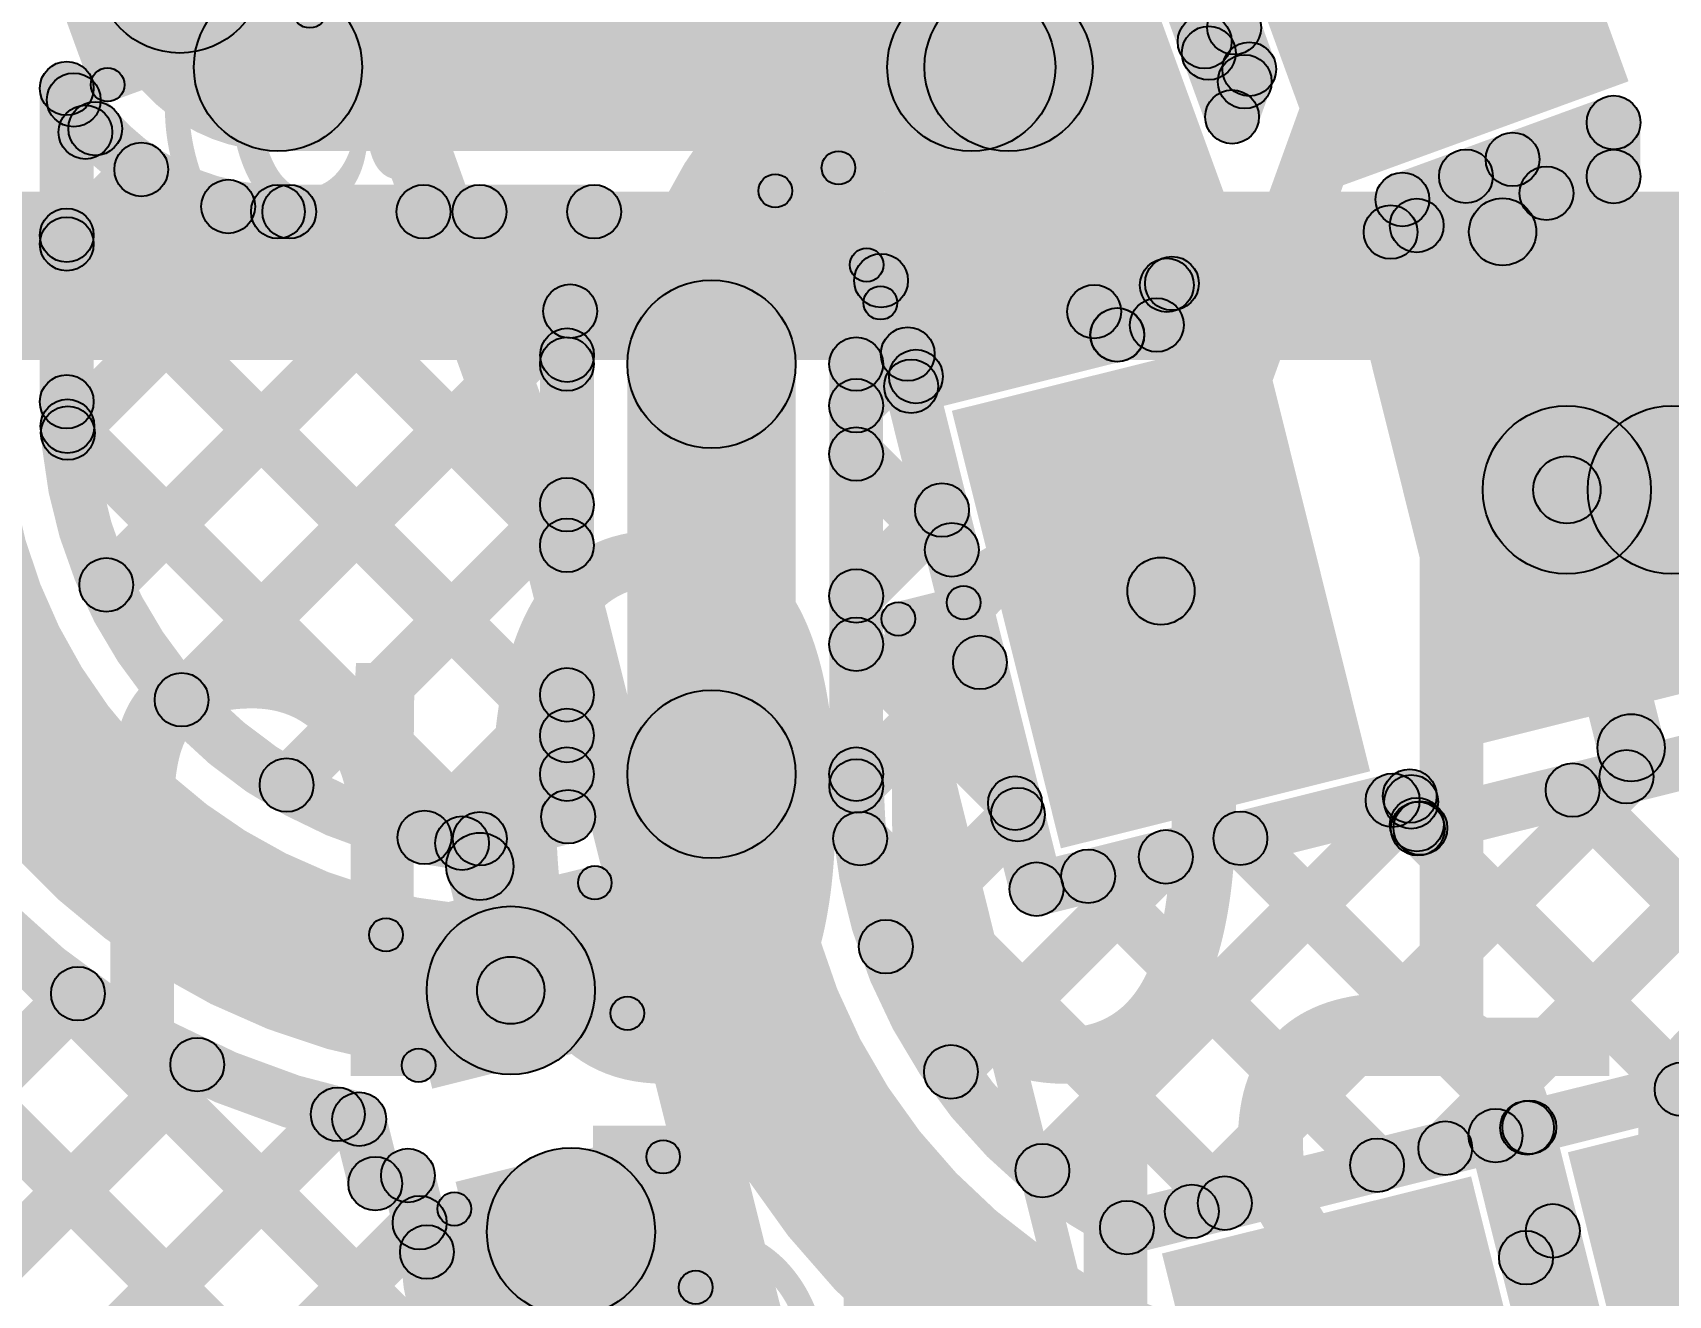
# Model space of a CAD drawing. Header units: millimetres. Extents: x -2.17 to 2.17, y -2.17 to 2.17.
# Drawn here: x 1.4964 to 1.7396, y 0.3618 to 0.5495 of the extents above; entities that cross this region are included whole.
import ezdxf

# ---------------------------------------------------------------- set-up
doc = ezdxf.new("R2010")
doc.units = ezdxf.units.MM
doc.header["$MEASUREMENT"] = 0
for name, color, linetype in [('BottomLayer', 5, 'Continuous'), ('BottomOverlay', 54, 'Continuous'), ('Mechanical2', 216, 'Continuous'), ('TopLayer', 1, 'Continuous'), ('TopOverlay', 2, 'Continuous'), ('TopPaste', 8, 'Continuous'), ('TopSolder', 216, 'Continuous')]:
    doc.layers.add(name, color=color, linetype=linetype)

# ---------------------------------------------------------------- blocks, each defined once
blk = doc.blocks.new('WS2812B_M____153')
at = {"layer": 'TopLayer'}
for points in [[(-0.09409, 0.05079), (-0.03504, 0.05079), (-0.03504, 0.01142), (-0.09409, 0.01142)], [(0.03504, 0.05079), (0.09409, 0.05079), (0.09409, 0.01142), (0.03504, 0.01142)], [(-0.09409, -0.01142), (-0.03504, -0.01142), (-0.03504, -0.05079), (-0.09409, -0.05079)], [(0.03504, -0.01142), (0.09409, -0.01142), (0.09409, -0.05079), (0.03504, -0.05079)]]:
    blk.add_hatch(color=1, dxfattribs=at).paths.add_polyline_path(points)
at = {"layer": 'TopOverlay'}
for points in [[(0.07, 0.0725), (0.07, 0.0675), (-0.07, 0.0675), (-0.07, 0.0725)], [(0.0675, 0.07), (0.0725, 0.07), (0.0725, 0.06), (0.0675, 0.06)]]:
    blk.add_hatch(color=2, dxfattribs=at).paths.add_polyline_path(points)
h = blk.add_hatch(color=2, dxfattribs=at)
edge = h.paths.add_edge_path()
edge.add_arc((0.07, 0.07), 0.0025, 0, 360)
h = blk.add_hatch(color=2, dxfattribs=at)
edge = h.paths.add_edge_path()
edge.add_arc((0.07, 0.07), 0.0025, 0, 360)
h = blk.add_hatch(color=2, dxfattribs=at)
edge = h.paths.add_edge_path()
edge.add_arc((0.07, 0.06), 0.0025, 0, 360)
at = {"layer": 'TopPaste'}
for points in [[(-0.09409, 0.05079), (-0.03504, 0.05079), (-0.03504, 0.01142), (-0.09409, 0.01142)], [(0.03504, 0.05079), (0.09409, 0.05079), (0.09409, 0.01142), (0.03504, 0.01142)], [(-0.09409, -0.01142), (-0.03504, -0.01142), (-0.03504, -0.05079), (-0.09409, -0.05079)], [(0.03504, -0.01142), (0.09409, -0.01142), (0.09409, -0.05079), (0.03504, -0.05079)]]:
    blk.add_hatch(color=8, dxfattribs=at).paths.add_polyline_path(points)
at = {"layer": 'TopSolder'}
for points in [[(-0.09809, 0.05479), (-0.03104, 0.05479), (-0.03104, 0.00742), (-0.09809, 0.00742)], [(0.03104, 0.05479), (0.09809, 0.05479), (0.09809, 0.00742), (0.03104, 0.00742)], [(-0.09809, -0.00742), (-0.03104, -0.00742), (-0.03104, -0.05479), (-0.09809, -0.05479)], [(0.03104, -0.00742), (0.09809, -0.00742), (0.09809, -0.05479), (0.03104, -0.05479)]]:
    blk.add_hatch(color=216, dxfattribs=at).paths.add_polyline_path(points)
at = {"layer": 'TopOverlay'}
for centre in [(0.07, 0.07), (0.07, 0.07), (0.07, 0.06)]:
    blk.add_circle(centre, 0.0025, dxfattribs=at)
blk = doc.blocks.new('WS2812B_M____154')
at = {"layer": 'TopLayer'}
for points in [[(-0.09409, 0.05079), (-0.03504, 0.05079), (-0.03504, 0.01142), (-0.09409, 0.01142)], [(-0.09409, -0.01142), (-0.03504, -0.01142), (-0.03504, -0.05079), (-0.09409, -0.05079)]]:
    blk.add_hatch(color=1, dxfattribs=at).paths.add_polyline_path(points)
at = {"layer": 'TopOverlay'}
h = blk.add_hatch(color=2, dxfattribs=at)
edge = h.paths.add_edge_path()
edge.add_arc((-0.07, 0.07), 0.0025, 0, 360)
h = blk.add_hatch(color=2, dxfattribs=at)
edge = h.paths.add_edge_path()
edge.add_arc((-0.07, 0.07), 0.0025, 0, 360)
for points in [[(0.07, 0.0725), (0.07, 0.0675), (-0.07, 0.0675), (-0.07, 0.0725)], [(-0.0725, 0.07), (-0.0675, 0.07), (-0.0675, 0.06), (-0.0725, 0.06)]]:
    blk.add_hatch(color=2, dxfattribs=at).paths.add_polyline_path(points)
h = blk.add_hatch(color=2, dxfattribs=at)
edge = h.paths.add_edge_path()
edge.add_arc((-0.091, 0.061), 0.0025, 0, 360)
h = blk.add_hatch(color=2, dxfattribs=at)
edge = h.paths.add_edge_path()
edge.add_arc((-0.085, 0.061), 0.0025, 0, 360)
h = blk.add_hatch(color=2, dxfattribs=at)
edge = h.paths.add_edge_path()
edge.add_arc((-0.07, 0.06), 0.0025, 0, 360)
at = {"layer": 'TopPaste'}
for points in [[(-0.09409, 0.05079), (-0.03504, 0.05079), (-0.03504, 0.01142), (-0.09409, 0.01142)], [(-0.09409, -0.01142), (-0.03504, -0.01142), (-0.03504, -0.05079), (-0.09409, -0.05079)]]:
    blk.add_hatch(color=8, dxfattribs=at).paths.add_polyline_path(points)
at = {"layer": 'TopSolder'}
for points in [[(-0.09809, 0.05479), (-0.03104, 0.05479), (-0.03104, 0.00742), (-0.09809, 0.00742)], [(-0.09809, -0.00742), (-0.03104, -0.00742), (-0.03104, -0.05479), (-0.09809, -0.05479)]]:
    blk.add_hatch(color=216, dxfattribs=at).paths.add_polyline_path(points)
at = {"layer": 'TopOverlay', "const_width": 0.005}
blk.add_lwpolyline([(-0.085, 0.061, 1), (-0.091, 0.061, 1)], format="xyb", close=True, dxfattribs=at)
at = {"layer": 'TopOverlay'}
for centre in [(-0.07, 0.07), (-0.07, 0.07), (-0.091, 0.061), (-0.085, 0.061), (-0.07, 0.06)]:
    blk.add_circle(centre, 0.0025, dxfattribs=at)
blk = doc.blocks.new('C__0402_329')
at = {"layer": 'TopLayer'}
for points in [[(-0.0275, -0.0125), (-0.0275, 0.0125), (-0.0095, 0.0125), (-0.0095, -0.0125)], [(0.0095, -0.0125), (0.0095, 0.0125), (0.0275, 0.0125), (0.0275, -0.0125)]]:
    blk.add_hatch(color=1, dxfattribs=at).paths.add_polyline_path(points)
at = {"layer": 'TopOverlay'}
h = blk.add_hatch(color=2, dxfattribs=at)
edge = h.paths.add_edge_path()
edge.add_arc((-0.031, 0.016), 0.0025, 0, 360)
h = blk.add_hatch(color=2, dxfattribs=at)
edge = h.paths.add_edge_path()
edge.add_arc((-0.031, 0.016), 0.0025, 0, 360)
for points in [[(-0.031, 0.0135), (-0.031, 0.0185), (-0.011, 0.0185), (-0.011, 0.0135)], [(0.011, 0.0135), (0.011, 0.0185), (0.031, 0.0185), (0.031, 0.0135)], [(-0.0285, -0.016), (-0.0335, -0.016), (-0.0335, 0.016), (-0.0285, 0.016)], [(0.0335, -0.016), (0.0285, -0.016), (0.0285, 0.016), (0.0335, 0.016)], [(-0.031, -0.0185), (-0.031, -0.0135), (-0.011, -0.0135), (-0.011, -0.0185)], [(0.011, -0.0185), (0.011, -0.0135), (0.031, -0.0135), (0.031, -0.0185)]]:
    blk.add_hatch(color=2, dxfattribs=at).paths.add_polyline_path(points)
h = blk.add_hatch(color=2, dxfattribs=at)
edge = h.paths.add_edge_path()
edge.add_arc((-0.011, 0.016), 0.0025, 0, 360)
h = blk.add_hatch(color=2, dxfattribs=at)
edge = h.paths.add_edge_path()
edge.add_arc((0.011, 0.016), 0.0025, 0, 360)
h = blk.add_hatch(color=2, dxfattribs=at)
edge = h.paths.add_edge_path()
edge.add_arc((0.031, 0.016), 0.0025, 0, 360)
h = blk.add_hatch(color=2, dxfattribs=at)
edge = h.paths.add_edge_path()
edge.add_arc((0.031, 0.016), 0.0025, 0, 360)
h = blk.add_hatch(color=2, dxfattribs=at)
edge = h.paths.add_edge_path()
edge.add_arc((-0.031, -0.016), 0.0025, 0, 360)
h = blk.add_hatch(color=2, dxfattribs=at)
edge = h.paths.add_edge_path()
edge.add_arc((-0.031, -0.016), 0.0025, 0, 360)
h = blk.add_hatch(color=2, dxfattribs=at)
edge = h.paths.add_edge_path()
edge.add_arc((-0.011, -0.016), 0.0025, 0, 360)
h = blk.add_hatch(color=2, dxfattribs=at)
edge = h.paths.add_edge_path()
edge.add_arc((0.011, -0.016), 0.0025, 0, 360)
h = blk.add_hatch(color=2, dxfattribs=at)
edge = h.paths.add_edge_path()
edge.add_arc((0.031, -0.016), 0.0025, 0, 360)
h = blk.add_hatch(color=2, dxfattribs=at)
edge = h.paths.add_edge_path()
edge.add_arc((0.031, -0.016), 0.0025, 0, 360)
at = {"layer": 'TopPaste'}
for points in [[(-0.0275, -0.0125), (-0.0275, 0.0125), (-0.0095, 0.0125), (-0.0095, -0.0125)], [(0.0095, -0.0125), (0.0095, 0.0125), (0.0275, 0.0125), (0.0275, -0.0125)]]:
    blk.add_hatch(color=8, dxfattribs=at).paths.add_polyline_path(points)
at = {"layer": 'TopSolder'}
for points in [[(-0.02986, -0.01486), (-0.02986, 0.01486), (-0.00714, 0.01486), (-0.00714, -0.01486)], [(0.00714, -0.01486), (0.00714, 0.01486), (0.02986, 0.01486), (0.02986, -0.01486)]]:
    blk.add_hatch(color=216, dxfattribs=at).paths.add_polyline_path(points)
at = {"layer": 'TopOverlay'}
for centre in [(-0.031, 0.016), (-0.031, 0.016), (-0.011, 0.016), (0.011, 0.016), (0.031, 0.016), (0.031, 0.016), (-0.031, -0.016), (-0.031, -0.016), (-0.011, -0.016), (0.011, -0.016), (0.031, -0.016), (0.031, -0.016)]:
    blk.add_circle(centre, 0.0025, dxfattribs=at)
blk = doc.blocks.new('C__0402_330')
at = {"layer": 'TopLayer'}
for points in [[(-0.0275, -0.0125), (-0.0275, 0.0125), (-0.0095, 0.0125), (-0.0095, -0.0125)], [(0.0095, -0.0125), (0.0095, 0.0125), (0.0275, 0.0125), (0.0275, -0.0125)]]:
    blk.add_hatch(color=1, dxfattribs=at).paths.add_polyline_path(points)
at = {"layer": 'TopOverlay'}
h = blk.add_hatch(color=2, dxfattribs=at)
edge = h.paths.add_edge_path()
edge.add_arc((-0.031, 0.016), 0.0025, 0, 360)
h = blk.add_hatch(color=2, dxfattribs=at)
edge = h.paths.add_edge_path()
edge.add_arc((-0.031, 0.016), 0.0025, 0, 360)
for points in [[(-0.031, 0.0135), (-0.031, 0.0185), (-0.011, 0.0185), (-0.011, 0.0135)], [(0.011, 0.0135), (0.011, 0.0185), (0.031, 0.0185), (0.031, 0.0135)], [(-0.0285, -0.016), (-0.0335, -0.016), (-0.0335, 0.016), (-0.0285, 0.016)], [(0.0335, -0.016), (0.0285, -0.016), (0.0285, 0.016), (0.0335, 0.016)], [(-0.031, -0.0185), (-0.031, -0.0135), (-0.011, -0.0135), (-0.011, -0.0185)], [(0.011, -0.0185), (0.011, -0.0135), (0.031, -0.0135), (0.031, -0.0185)]]:
    blk.add_hatch(color=2, dxfattribs=at).paths.add_polyline_path(points)
h = blk.add_hatch(color=2, dxfattribs=at)
edge = h.paths.add_edge_path()
edge.add_arc((-0.011, 0.016), 0.0025, 0, 360)
h = blk.add_hatch(color=2, dxfattribs=at)
edge = h.paths.add_edge_path()
edge.add_arc((0.011, 0.016), 0.0025, 0, 360)
h = blk.add_hatch(color=2, dxfattribs=at)
edge = h.paths.add_edge_path()
edge.add_arc((0.031, 0.016), 0.0025, 0, 360)
h = blk.add_hatch(color=2, dxfattribs=at)
edge = h.paths.add_edge_path()
edge.add_arc((0.031, 0.016), 0.0025, 0, 360)
h = blk.add_hatch(color=2, dxfattribs=at)
edge = h.paths.add_edge_path()
edge.add_arc((-0.031, -0.016), 0.0025, 0, 360)
h = blk.add_hatch(color=2, dxfattribs=at)
edge = h.paths.add_edge_path()
edge.add_arc((-0.031, -0.016), 0.0025, 0, 360)
h = blk.add_hatch(color=2, dxfattribs=at)
edge = h.paths.add_edge_path()
edge.add_arc((-0.011, -0.016), 0.0025, 0, 360)
h = blk.add_hatch(color=2, dxfattribs=at)
edge = h.paths.add_edge_path()
edge.add_arc((0.011, -0.016), 0.0025, 0, 360)
h = blk.add_hatch(color=2, dxfattribs=at)
edge = h.paths.add_edge_path()
edge.add_arc((0.031, -0.016), 0.0025, 0, 360)
h = blk.add_hatch(color=2, dxfattribs=at)
edge = h.paths.add_edge_path()
edge.add_arc((0.031, -0.016), 0.0025, 0, 360)
at = {"layer": 'TopPaste'}
for points in [[(-0.0275, -0.0125), (-0.0275, 0.0125), (-0.0095, 0.0125), (-0.0095, -0.0125)], [(0.0095, -0.0125), (0.0095, 0.0125), (0.0275, 0.0125), (0.0275, -0.0125)]]:
    blk.add_hatch(color=8, dxfattribs=at).paths.add_polyline_path(points)
at = {"layer": 'TopSolder'}
for points in [[(-0.02986, -0.01486), (-0.02986, 0.01486), (-0.00714, 0.01486), (-0.00714, -0.01486)], [(0.00714, -0.01486), (0.00714, 0.01486), (0.02986, 0.01486), (0.02986, -0.01486)]]:
    blk.add_hatch(color=216, dxfattribs=at).paths.add_polyline_path(points)
at = {"layer": 'TopOverlay'}
for centre in [(-0.031, 0.016), (-0.031, 0.016), (-0.011, 0.016), (0.011, 0.016), (0.031, 0.016), (0.031, 0.016), (-0.031, -0.016), (-0.031, -0.016), (-0.011, -0.016), (0.011, -0.016), (0.031, -0.016), (0.031, -0.016)]:
    blk.add_circle(centre, 0.0025, dxfattribs=at)

msp = doc.modelspace()

# ---------------------------------------------------------------- hatches: boundary and pattern name
at = {"layer": 'BottomLayer'}
msp.add_hatch(color=5, dxfattribs=at).paths.add_polyline_path([(0.788, 0.50089), (0.788, 0.52589), (1.848, 0.52589), (1.848, 0.50089)])
at = {"layer": 'TopLayer'}
for points in [[(1.65611, 0.59073), (1.66363, 0.59346), (1.68109, 0.54549), (1.67357, 0.54275)], [(1.65157, 0.58907), (1.65908, 0.59181), (1.67852, 0.53839), (1.67101, 0.53566)], [(1.6689, 0.46482), (1.6595, 0.46821), (1.6953, 0.5674), (1.7047, 0.564)], [(1.53291, 0.53192), (1.53291, 0.55692), (1.636, 0.55692), (1.636, 0.53192)], [(1.636, 0.53192), (1.636, 0.55692), (1.64155, 0.55692), (1.64155, 0.53192)], [(1.67414, 0.54368), (1.66849, 0.54934), (1.67226, 0.55311), (1.67791, 0.54745)], [(1.66787, 0.54537), (1.67353, 0.55103), (1.67948, 0.54507), (1.67382, 0.53942)], [(1.67853, 0.53567), (1.671, 0.53838), (1.67357, 0.54548), (1.68109, 0.54276)], [(1.5055, 0.49466), (1.4975, 0.49466), (1.4975, 0.54125), (1.5055, 0.54125)], [(1.49878, 0.53816), (1.5063, 0.54089), (1.50804, 0.53611), (1.50052, 0.53337)], [(1.70147, 0.52098), (1.69873, 0.52849), (1.73013, 0.53992), (1.73287, 0.53241)], [(1.7355, 0.52815), (1.7275, 0.52815), (1.7275, 0.53617), (1.7355, 0.53617)], [(1.71365, 0.52787), (1.71931, 0.53353), (1.72435, 0.52849), (1.71869, 0.52284)], [(1.50433, 0.51529), (1.49867, 0.52094), (1.50975, 0.53202), (1.51541, 0.52637)], [(1.69932, 0.51601), (1.69738, 0.52377), (1.73053, 0.53203), (1.73247, 0.52427)], [(1.70506, 0.51803), (1.6994, 0.52368), (1.70672, 0.531), (1.71238, 0.52535)], [(1.50449, 0.48717), (1.49884, 0.49283), (1.53176, 0.52575), (1.53742, 0.5201)], [(1.51021, 0.4646), (1.50455, 0.47025), (1.56005, 0.52575), (1.56571, 0.5201)], [(1.52267, 0.52087), (1.52833, 0.52652), (1.57871, 0.47614), (1.57305, 0.47048)], [(1.53291, 0.51892), (1.53291, 0.52692), (1.57992, 0.52692), (1.57992, 0.51892)], [(1.55172, 0.5201), (1.55738, 0.52575), (1.57872, 0.50441), (1.57306, 0.49875)], [(1.70211, 0.51853), (1.69459, 0.52125), (1.69634, 0.52609), (1.70386, 0.52338)], [(1.49867, 0.51658), (1.50433, 0.52224), (1.57871, 0.44786), (1.57305, 0.4422)], [(1.71014, 0.51871), (1.71985, 0.52113), (1.72941, 0.48277), (1.71971, 0.48035)], [(1.62914, 0.49465), (1.6264, 0.50217), (1.66446, 0.51602), (1.6672, 0.5085)], [(1.61882, 0.5113), (1.62634, 0.51404), (1.63153, 0.49978), (1.62401, 0.49704)], [(1.66051, 0.50177), (1.65486, 0.50743), (1.66225, 0.51482), (1.66791, 0.50916)], [(1.66736, 0.50471), (1.65983, 0.50743), (1.66207, 0.51362), (1.66959, 0.5109)], [(1.52141, 0.44752), (1.51575, 0.45317), (1.57352, 0.51094), (1.57918, 0.50529)], [(1.65144, 0.50523), (1.6571, 0.51088), (1.66055, 0.50743), (1.65489, 0.50178)], [(1.62802, 0.49308), (1.62608, 0.50084), (1.66263, 0.50995), (1.66456, 0.50219)], [(1.62171, 0.49125), (1.61605, 0.4969), (1.62373, 0.50458), (1.62938, 0.49892)], [(1.57988, 0.43928), (1.57188, 0.43928), (1.57188, 0.50026), (1.57988, 0.50026)], [(1.60988, 0.43928), (1.58488, 0.43928), (1.58488, 0.50026), (1.60988, 0.50026)], [(1.62288, 0.43928), (1.61488, 0.43928), (1.61488, 0.50026), (1.62288, 0.50026)], [(1.62317, 0.49599), (1.63093, 0.49793), (1.64957, 0.42316), (1.64181, 0.42122)], [(1.49877, 0.48819), (1.50443, 0.49385), (1.56576, 0.43252), (1.5601, 0.42687)], [(1.72456, 0.46906), (1.72456, 0.49406), (1.74017, 0.49406), (1.74017, 0.46906)], [(1.61605, 0.48405), (1.62171, 0.48971), (1.63594, 0.47548), (1.63028, 0.46982)], [(1.53702, 0.43484), (1.53136, 0.4405), (1.57305, 0.48219), (1.57871, 0.47653)], [(1.71971, 0.48035), (1.72941, 0.48277), (1.73897, 0.44442), (1.72927, 0.442)], [(1.62171, 0.46296), (1.61605, 0.46862), (1.62881, 0.48138), (1.63447, 0.47572)], [(1.61605, 0.45577), (1.62171, 0.46142), (1.64533, 0.4378), (1.63967, 0.43214)], [(1.62173, 0.4347), (1.61607, 0.44035), (1.63445, 0.45874), (1.64011, 0.45308)], [(1.55753, 0.42707), (1.55187, 0.43272), (1.57305, 0.4539), (1.57871, 0.44825)], [(1.70337, 0.4273), (1.70144, 0.43506), (1.76346, 0.45052), (1.7654, 0.44276)], [(1.7093, 0.38084), (1.70364, 0.3865), (1.76438, 0.44724), (1.77004, 0.44158)], [(1.67162, 0.37145), (1.66596, 0.37711), (1.7306, 0.44174), (1.73625, 0.43608)], [(1.6494, 0.37752), (1.64374, 0.38317), (1.69858, 0.43801), (1.70424, 0.43235)], [(1.64666, 0.41831), (1.64472, 0.42607), (1.70023, 0.43991), (1.70216, 0.43215)], [(1.69582, 0.43257), (1.70148, 0.43822), (1.70508, 0.43462), (1.69942, 0.42896)], [(1.72258, 0.43409), (1.72824, 0.43974), (1.76708, 0.40091), (1.76142, 0.39525)], [(1.56125, 0.42515), (1.55931, 0.43292), (1.57508, 0.43685), (1.57701, 0.42908)], [(1.62613, 0.41081), (1.62047, 0.41647), (1.6401, 0.4361), (1.64576, 0.43044)], [(1.69731, 0.43506), (1.70508, 0.437), (1.70629, 0.43215), (1.69852, 0.43021)], [(1.47467, 0.42744), (1.48033, 0.4331), (1.56447, 0.34896), (1.55881, 0.3433)], [(1.69994, 0.42844), (1.7056, 0.4341), (1.74444, 0.39526), (1.73878, 0.38961)], [(1.61665, 0.42688), (1.62231, 0.43254), (1.67652, 0.37833), (1.67086, 0.37267)], [(1.67318, 0.42692), (1.67884, 0.43258), (1.7218, 0.38962), (1.71614, 0.38396)], [(1.63579, 0.3922), (1.63014, 0.39785), (1.6621, 0.42982), (1.66776, 0.42416)], [(1.55808, 0.42436), (1.56778, 0.42678), (1.57238, 0.40835), (1.56267, 0.40593)], [(1.65054, 0.42128), (1.6562, 0.42693), (1.69916, 0.38397), (1.6935, 0.37832)], [(1.4723, 0.37012), (1.46664, 0.37578), (1.50035, 0.40948), (1.506, 0.40382)], [(1.47462, 0.39921), (1.48027, 0.40487), (1.66003, 0.22512), (1.65437, 0.21946)], [(1.71961, 0.38283), (1.71768, 0.39059), (1.77334, 0.40447), (1.77528, 0.39671)], [(1.4818, 0.35134), (1.47615, 0.357), (1.51808, 0.39893), (1.52374, 0.39328)], [(1.49525, 0.3365), (1.48959, 0.34216), (1.53897, 0.39154), (1.54463, 0.38588)], [(1.6601, 0.36799), (1.65817, 0.37575), (1.71299, 0.38942), (1.71492, 0.38166)], [(1.54111, 0.38702), (1.54887, 0.38896), (1.55126, 0.37938), (1.54349, 0.37744)], [(1.71476, 0.38574), (1.72253, 0.38768), (1.73514, 0.3371), (1.72737, 0.33517)], [(1.71007, 0.38457), (1.71784, 0.38651), (1.73192, 0.33003), (1.72415, 0.3281)], [(1.54834, 0.37453), (1.54641, 0.38229), (1.55126, 0.3835), (1.55319, 0.37574)], [(1.54835, 0.37865), (1.55611, 0.38059), (1.55895, 0.36921), (1.55118, 0.36727)], [(1.5058, 0.31877), (1.50014, 0.32442), (1.55115, 0.37543), (1.5568, 0.36977)], [(1.72131, 0.36457), (1.71565, 0.37023), (1.71964, 0.37421), (1.72529, 0.36856)]]:
    msp.add_hatch(color=1, dxfattribs=at).paths.add_polyline_path(points)
h = msp.add_hatch(color=1, dxfattribs=at)
edge = h.paths.add_edge_path()
edge.add_arc((1.51833, 0.55901), 0.0125, 0, 360)
h = msp.add_hatch(color=1, dxfattribs=at)
edge = h.paths.add_edge_path()
edge.add_arc((1.53291, 0.54442), 0.0125, 0, 360)
h = msp.add_hatch(color=1, dxfattribs=at)
edge = h.paths.add_edge_path()
edge.add_arc((1.53291, 0.54442), 0.0125, 0, 360)
h = msp.add_hatch(color=1, dxfattribs=at)
edge = h.paths.add_edge_path()
edge.add_arc((1.636, 0.54442), 0.0125, 0, 360)
h = msp.add_hatch(color=1, dxfattribs=at)
edge = h.paths.add_edge_path()
edge.add_arc((1.636, 0.54442), 0.0125, 0, 360)
h = msp.add_hatch(color=1, dxfattribs=at)
edge = h.paths.add_edge_path()
edge.add_arc((1.636, 0.54442), 0.0125, 0, 360)
h = msp.add_hatch(color=1, dxfattribs=at)
edge = h.paths.add_edge_path()
edge.add_arc((1.64155, 0.54442), 0.0125, 0, 360)
h = msp.add_hatch(color=1, dxfattribs=at)
edge = h.paths.add_edge_path()
edge.add_arc((1.64155, 0.54442), 0.0125, 0, 360)
h = msp.add_hatch(color=1, dxfattribs=at)
edge = h.paths.add_edge_path()
edge.add_arc((1.6707, 0.5482), 0.004, 0, 360)
h = msp.add_hatch(color=1, dxfattribs=at)
edge = h.paths.add_edge_path()
edge.add_arc((1.67509, 0.55028), 0.004, 0, 360)
h = msp.add_hatch(color=1, dxfattribs=at)
edge = h.paths.add_edge_path()
edge.add_arc((1.67131, 0.54651), 0.004, 0, 360)
h = msp.add_hatch(color=1, dxfattribs=at)
edge = h.paths.add_edge_path()
edge.add_arc((1.67733, 0.54412), 0.004, 0, 360)
h = msp.add_hatch(color=1, dxfattribs=at)
edge = h.paths.add_edge_path()
edge.add_arc((1.67733, 0.54412), 0.004, 0, 360)
h = msp.add_hatch(color=1, dxfattribs=at)
edge = h.paths.add_edge_path()
edge.add_arc((1.5015, 0.54125), 0.004, 0, 360)
h = msp.add_hatch(color=1, dxfattribs=at)
edge = h.paths.add_edge_path()
edge.add_arc((1.67665, 0.54225), 0.004, 0, 360)
h = msp.add_hatch(color=1, dxfattribs=at)
edge = h.paths.add_edge_path()
edge.add_arc((1.50254, 0.53953), 0.004, 0, 360)
h = msp.add_hatch(color=1, dxfattribs=at)
edge = h.paths.add_edge_path()
edge.add_arc((1.50254, 0.53953), 0.004, 0, 360)
h = msp.add_hatch(color=1, dxfattribs=at)
edge = h.paths.add_edge_path()
edge.add_arc((1.67477, 0.53702), 0.004, 0, 360)
h = msp.add_hatch(color=1, dxfattribs=at)
edge = h.paths.add_edge_path()
edge.add_arc((1.67477, 0.53702), 0.004, 0, 360)
h = msp.add_hatch(color=1, dxfattribs=at)
edge = h.paths.add_edge_path()
edge.add_arc((1.7315, 0.53617), 0.004, 0, 360)
h = msp.add_hatch(color=1, dxfattribs=at)
edge = h.paths.add_edge_path()
edge.add_arc((1.7315, 0.53617), 0.004, 0, 360)
h = msp.add_hatch(color=1, dxfattribs=at)
edge = h.paths.add_edge_path()
edge.add_arc((1.50428, 0.53474), 0.004, 0, 360)
h = msp.add_hatch(color=1, dxfattribs=at)
edge = h.paths.add_edge_path()
edge.add_arc((1.50574, 0.53527), 0.004, 0, 360)
h = msp.add_hatch(color=1, dxfattribs=at)
edge = h.paths.add_edge_path()
edge.add_arc((1.50574, 0.53527), 0.004, 0, 360)
h = msp.add_hatch(color=1, dxfattribs=at)
edge = h.paths.add_edge_path()
edge.add_arc((1.51258, 0.5292), 0.004, 0, 360)
h = msp.add_hatch(color=1, dxfattribs=at)
edge = h.paths.add_edge_path()
edge.add_arc((1.71648, 0.5307), 0.004, 0, 360)
h = msp.add_hatch(color=1, dxfattribs=at)
edge = h.paths.add_edge_path()
edge.add_arc((1.70955, 0.52818), 0.004, 0, 360)
h = msp.add_hatch(color=1, dxfattribs=at)
edge = h.paths.add_edge_path()
edge.add_arc((1.7315, 0.52815), 0.004, 0, 360)
h = msp.add_hatch(color=1, dxfattribs=at)
edge = h.paths.add_edge_path()
edge.add_arc((1.7315, 0.52815), 0.004, 0, 360)
h = msp.add_hatch(color=1, dxfattribs=at)
edge = h.paths.add_edge_path()
edge.add_arc((1.7001, 0.52474), 0.004, 0, 360)
h = msp.add_hatch(color=1, dxfattribs=at)
edge = h.paths.add_edge_path()
edge.add_arc((1.7001, 0.52474), 0.004, 0, 360)
h = msp.add_hatch(color=1, dxfattribs=at)
edge = h.paths.add_edge_path()
edge.add_arc((1.72152, 0.52566), 0.004, 0, 360)
h = msp.add_hatch(color=1, dxfattribs=at)
edge = h.paths.add_edge_path()
edge.add_arc((1.5255, 0.52369), 0.004, 0, 360)
h = msp.add_hatch(color=1, dxfattribs=at)
edge = h.paths.add_edge_path()
edge.add_arc((1.53291, 0.52292), 0.004, 0, 360)
h = msp.add_hatch(color=1, dxfattribs=at)
edge = h.paths.add_edge_path()
edge.add_arc((1.53291, 0.52292), 0.004, 0, 360)
h = msp.add_hatch(color=1, dxfattribs=at)
edge = h.paths.add_edge_path()
edge.add_arc((1.53459, 0.52292), 0.004, 0, 360)
h = msp.add_hatch(color=1, dxfattribs=at)
edge = h.paths.add_edge_path()
edge.add_arc((1.55455, 0.52292), 0.004, 0, 360)
h = msp.add_hatch(color=1, dxfattribs=at)
edge = h.paths.add_edge_path()
edge.add_arc((1.56288, 0.52292), 0.004, 0, 360)
h = msp.add_hatch(color=1, dxfattribs=at)
edge = h.paths.add_edge_path()
edge.add_arc((1.57992, 0.52292), 0.004, 0, 360)
h = msp.add_hatch(color=1, dxfattribs=at)
edge = h.paths.add_edge_path()
edge.add_arc((1.57992, 0.52292), 0.004, 0, 360)
h = msp.add_hatch(color=1, dxfattribs=at)
edge = h.paths.add_edge_path()
edge.add_arc((1.5015, 0.51941), 0.004, 0, 360)
h = msp.add_hatch(color=1, dxfattribs=at)
edge = h.paths.add_edge_path()
edge.add_arc((1.69835, 0.51989), 0.004, 0, 360)
h = msp.add_hatch(color=1, dxfattribs=at)
edge = h.paths.add_edge_path()
edge.add_arc((1.69835, 0.51989), 0.004, 0, 360)
h = msp.add_hatch(color=1, dxfattribs=at)
edge = h.paths.add_edge_path()
edge.add_arc((1.70223, 0.52086), 0.004, 0, 360)
h = msp.add_hatch(color=1, dxfattribs=at)
edge = h.paths.add_edge_path()
edge.add_arc((1.715, 0.51992), 0.005, 0, 360)
h = msp.add_hatch(color=1, dxfattribs=at)
edge = h.paths.add_edge_path()
edge.add_arc((1.5015, 0.51812), 0.004, 0, 360)
h = msp.add_hatch(color=1, dxfattribs=at)
edge = h.paths.add_edge_path()
edge.add_arc((1.62258, 0.51267), 0.004, 0, 360)
h = msp.add_hatch(color=1, dxfattribs=at)
edge = h.paths.add_edge_path()
edge.add_arc((1.62258, 0.51267), 0.004, 0, 360)
h = msp.add_hatch(color=1, dxfattribs=at)
edge = h.paths.add_edge_path()
edge.add_arc((1.66508, 0.51199), 0.004, 0, 360)
h = msp.add_hatch(color=1, dxfattribs=at)
edge = h.paths.add_edge_path()
edge.add_arc((1.66583, 0.51226), 0.004, 0, 360)
h = msp.add_hatch(color=1, dxfattribs=at)
edge = h.paths.add_edge_path()
edge.add_arc((1.66583, 0.51226), 0.004, 0, 360)
h = msp.add_hatch(color=1, dxfattribs=at)
edge = h.paths.add_edge_path()
edge.add_arc((1.57635, 0.50812), 0.004, 0, 360)
h = msp.add_hatch(color=1, dxfattribs=at)
edge = h.paths.add_edge_path()
edge.add_arc((1.59738, 0.50026), 0.0125, 0, 360)
h = msp.add_hatch(color=1, dxfattribs=at)
edge = h.paths.add_edge_path()
edge.add_arc((1.59738, 0.50026), 0.0125, 0, 360)
h = msp.add_hatch(color=1, dxfattribs=at)
edge = h.paths.add_edge_path()
edge.add_arc((1.65427, 0.50806), 0.004, 0, 360)
h = msp.add_hatch(color=1, dxfattribs=at)
edge = h.paths.add_edge_path()
edge.add_arc((1.65769, 0.5046), 0.004, 0, 360)
h = msp.add_hatch(color=1, dxfattribs=at)
edge = h.paths.add_edge_path()
edge.add_arc((1.65772, 0.50461), 0.004, 0, 360)
h = msp.add_hatch(color=1, dxfattribs=at)
edge = h.paths.add_edge_path()
edge.add_arc((1.66359, 0.50607), 0.004, 0, 360)
h = msp.add_hatch(color=1, dxfattribs=at)
edge = h.paths.add_edge_path()
edge.add_arc((1.66359, 0.50607), 0.004, 0, 360)
h = msp.add_hatch(color=1, dxfattribs=at)
edge = h.paths.add_edge_path()
edge.add_arc((1.57588, 0.50026), 0.004, 0, 360)
h = msp.add_hatch(color=1, dxfattribs=at)
edge = h.paths.add_edge_path()
edge.add_arc((1.57588, 0.50026), 0.004, 0, 360)
h = msp.add_hatch(color=1, dxfattribs=at)
edge = h.paths.add_edge_path()
edge.add_arc((1.57589, 0.50158), 0.004, 0, 360)
h = msp.add_hatch(color=1, dxfattribs=at)
edge = h.paths.add_edge_path()
edge.add_arc((1.61888, 0.50026), 0.004, 0, 360)
h = msp.add_hatch(color=1, dxfattribs=at)
edge = h.paths.add_edge_path()
edge.add_arc((1.61888, 0.50026), 0.004, 0, 360)
h = msp.add_hatch(color=1, dxfattribs=at)
edge = h.paths.add_edge_path()
edge.add_arc((1.62655, 0.50175), 0.004, 0, 360)
h = msp.add_hatch(color=1, dxfattribs=at)
edge = h.paths.add_edge_path()
edge.add_arc((1.62777, 0.49841), 0.004, 0, 360)
h = msp.add_hatch(color=1, dxfattribs=at)
edge = h.paths.add_edge_path()
edge.add_arc((1.62777, 0.49841), 0.004, 0, 360)
h = msp.add_hatch(color=1, dxfattribs=at)
edge = h.paths.add_edge_path()
edge.add_arc((1.5015, 0.49466), 0.004, 0, 360)
h = msp.add_hatch(color=1, dxfattribs=at)
edge = h.paths.add_edge_path()
edge.add_arc((1.5015, 0.49466), 0.004, 0, 360)
h = msp.add_hatch(color=1, dxfattribs=at)
edge = h.paths.add_edge_path()
edge.add_arc((1.62705, 0.49696), 0.004, 0, 360)
h = msp.add_hatch(color=1, dxfattribs=at)
edge = h.paths.add_edge_path()
edge.add_arc((1.62705, 0.49696), 0.004, 0, 360)
h = msp.add_hatch(color=1, dxfattribs=at)
edge = h.paths.add_edge_path()
edge.add_arc((1.61888, 0.49408), 0.004, 0, 360)
h = msp.add_hatch(color=1, dxfattribs=at)
edge = h.paths.add_edge_path()
edge.add_arc((1.5016, 0.49102), 0.004, 0, 360)
h = msp.add_hatch(color=1, dxfattribs=at)
edge = h.paths.add_edge_path()
edge.add_arc((1.50166, 0.49), 0.004, 0, 360)
h = msp.add_hatch(color=1, dxfattribs=at)
edge = h.paths.add_edge_path()
edge.add_arc((1.72456, 0.48156), 0.0125, 0, 360)
h = msp.add_hatch(color=1, dxfattribs=at)
edge = h.paths.add_edge_path()
edge.add_arc((1.72456, 0.48156), 0.0125, 0, 360)
h = msp.add_hatch(color=1, dxfattribs=at)
edge = h.paths.add_edge_path()
edge.add_arc((1.74017, 0.48156), 0.0125, 0, 360)
h = msp.add_hatch(color=1, dxfattribs=at)
edge = h.paths.add_edge_path()
edge.add_arc((1.74017, 0.48156), 0.0125, 0, 360)
h = msp.add_hatch(color=1, dxfattribs=at)
edge = h.paths.add_edge_path()
edge.add_arc((1.61888, 0.48688), 0.004, 0, 360)
h = msp.add_hatch(color=1, dxfattribs=at)
edge = h.paths.add_edge_path()
edge.add_arc((1.72456, 0.48156), 0.005, 0, 360)
h = msp.add_hatch(color=1, dxfattribs=at)
edge = h.paths.add_edge_path()
edge.add_arc((1.72456, 0.48156), 0.005, 0, 360)
h = msp.add_hatch(color=1, dxfattribs=at)
edge = h.paths.add_edge_path()
edge.add_arc((1.57588, 0.47936), 0.004, 0, 360)
h = msp.add_hatch(color=1, dxfattribs=at)
edge = h.paths.add_edge_path()
edge.add_arc((1.63164, 0.47855), 0.004, 0, 360)
h = msp.add_hatch(color=1, dxfattribs=at)
edge = h.paths.add_edge_path()
edge.add_arc((1.57588, 0.47331), 0.004, 0, 360)
h = msp.add_hatch(color=1, dxfattribs=at)
edge = h.paths.add_edge_path()
edge.add_arc((1.63311, 0.47265), 0.004, 0, 360)
h = msp.add_hatch(color=1, dxfattribs=at)
edge = h.paths.add_edge_path()
edge.add_arc((1.50738, 0.46743), 0.004, 0, 360)
h = msp.add_hatch(color=1, dxfattribs=at)
edge = h.paths.add_edge_path()
edge.add_arc((1.61888, 0.46579), 0.004, 0, 360)
h = msp.add_hatch(color=1, dxfattribs=at)
edge = h.paths.add_edge_path()
edge.add_arc((1.6642, 0.46651), 0.005, 0, 360)
h = msp.add_hatch(color=1, dxfattribs=at)
edge = h.paths.add_edge_path()
edge.add_arc((1.61888, 0.4586), 0.004, 0, 360)
h = msp.add_hatch(color=1, dxfattribs=at)
edge = h.paths.add_edge_path()
edge.add_arc((1.63728, 0.45591), 0.004, 0, 360)
h = msp.add_hatch(color=1, dxfattribs=at)
edge = h.paths.add_edge_path()
edge.add_arc((1.57588, 0.45108), 0.004, 0, 360)
h = msp.add_hatch(color=1, dxfattribs=at)
edge = h.paths.add_edge_path()
edge.add_arc((1.51858, 0.45035), 0.004, 0, 360)
h = msp.add_hatch(color=1, dxfattribs=at)
edge = h.paths.add_edge_path()
edge.add_arc((1.59738, 0.43928), 0.0125, 0, 360)
h = msp.add_hatch(color=1, dxfattribs=at)
edge = h.paths.add_edge_path()
edge.add_arc((1.59738, 0.43928), 0.0125, 0, 360)
h = msp.add_hatch(color=1, dxfattribs=at)
edge = h.paths.add_edge_path()
edge.add_arc((1.57588, 0.44503), 0.004, 0, 360)
h = msp.add_hatch(color=1, dxfattribs=at)
edge = h.paths.add_edge_path()
edge.add_arc((1.73412, 0.44321), 0.005, 0, 360)
h = msp.add_hatch(color=1, dxfattribs=at)
edge = h.paths.add_edge_path()
edge.add_arc((1.57588, 0.43928), 0.004, 0, 360)
h = msp.add_hatch(color=1, dxfattribs=at)
edge = h.paths.add_edge_path()
edge.add_arc((1.57588, 0.43928), 0.004, 0, 360)
h = msp.add_hatch(color=1, dxfattribs=at)
edge = h.paths.add_edge_path()
edge.add_arc((1.61888, 0.43928), 0.004, 0, 360)
h = msp.add_hatch(color=1, dxfattribs=at)
edge = h.paths.add_edge_path()
edge.add_arc((1.61888, 0.43928), 0.004, 0, 360)
h = msp.add_hatch(color=1, dxfattribs=at)
edge = h.paths.add_edge_path()
edge.add_arc((1.73342, 0.43891), 0.004, 0, 360)
h = msp.add_hatch(color=1, dxfattribs=at)
edge = h.paths.add_edge_path()
edge.add_arc((1.53419, 0.43767), 0.004, 0, 360)
h = msp.add_hatch(color=1, dxfattribs=at)
edge = h.paths.add_edge_path()
edge.add_arc((1.6189, 0.43753), 0.004, 0, 360)
h = msp.add_hatch(color=1, dxfattribs=at)
edge = h.paths.add_edge_path()
edge.add_arc((1.72541, 0.43692), 0.004, 0, 360)
h = msp.add_hatch(color=1, dxfattribs=at)
edge = h.paths.add_edge_path()
edge.add_arc((1.6425, 0.43497), 0.004, 0, 360)
h = msp.add_hatch(color=1, dxfattribs=at)
edge = h.paths.add_edge_path()
edge.add_arc((1.69865, 0.4354), 0.004, 0, 360)
h = msp.add_hatch(color=1, dxfattribs=at)
edge = h.paths.add_edge_path()
edge.add_arc((1.70119, 0.43603), 0.004, 0, 360)
h = msp.add_hatch(color=1, dxfattribs=at)
edge = h.paths.add_edge_path()
edge.add_arc((1.70119, 0.43603), 0.004, 0, 360)
h = msp.add_hatch(color=1, dxfattribs=at)
edge = h.paths.add_edge_path()
edge.add_arc((1.70141, 0.43518), 0.004, 0, 360)
h = msp.add_hatch(color=1, dxfattribs=at)
edge = h.paths.add_edge_path()
edge.add_arc((1.57605, 0.43296), 0.004, 0, 360)
h = msp.add_hatch(color=1, dxfattribs=at)
edge = h.paths.add_edge_path()
edge.add_arc((1.57605, 0.43296), 0.004, 0, 360)
h = msp.add_hatch(color=1, dxfattribs=at)
edge = h.paths.add_edge_path()
edge.add_arc((1.64293, 0.43327), 0.004, 0, 360)
h = msp.add_hatch(color=1, dxfattribs=at)
edge = h.paths.add_edge_path()
edge.add_arc((1.70225, 0.43179), 0.004, 0, 360)
h = msp.add_hatch(color=1, dxfattribs=at)
edge = h.paths.add_edge_path()
edge.add_arc((1.5547, 0.42989), 0.004, 0, 360)
h = msp.add_hatch(color=1, dxfattribs=at)
edge = h.paths.add_edge_path()
edge.add_arc((1.56028, 0.42903), 0.004, 0, 360)
h = msp.add_hatch(color=1, dxfattribs=at)
edge = h.paths.add_edge_path()
edge.add_arc((1.56028, 0.42903), 0.004, 0, 360)
h = msp.add_hatch(color=1, dxfattribs=at)
edge = h.paths.add_edge_path()
edge.add_arc((1.56293, 0.42969), 0.004, 0, 360)
h = msp.add_hatch(color=1, dxfattribs=at)
edge = h.paths.add_edge_path()
edge.add_arc((1.61948, 0.42971), 0.004, 0, 360)
h = msp.add_hatch(color=1, dxfattribs=at)
edge = h.paths.add_edge_path()
edge.add_arc((1.67601, 0.42975), 0.004, 0, 360)
h = msp.add_hatch(color=1, dxfattribs=at)
edge = h.paths.add_edge_path()
edge.add_arc((1.7024, 0.43118), 0.004, 0, 360)
h = msp.add_hatch(color=1, dxfattribs=at)
edge = h.paths.add_edge_path()
edge.add_arc((1.7024, 0.43118), 0.004, 0, 360)
h = msp.add_hatch(color=1, dxfattribs=at)
edge = h.paths.add_edge_path()
edge.add_arc((1.70277, 0.43127), 0.004, 0, 360)
h = msp.add_hatch(color=1, dxfattribs=at)
edge = h.paths.add_edge_path()
edge.add_arc((1.56293, 0.42557), 0.005, 0, 360)
h = msp.add_hatch(color=1, dxfattribs=at)
edge = h.paths.add_edge_path()
edge.add_arc((1.66493, 0.42699), 0.004, 0, 360)
h = msp.add_hatch(color=1, dxfattribs=at)
edge = h.paths.add_edge_path()
edge.add_arc((1.65337, 0.42411), 0.004, 0, 360)
h = msp.add_hatch(color=1, dxfattribs=at)
edge = h.paths.add_edge_path()
edge.add_arc((1.64569, 0.42219), 0.004, 0, 360)
h = msp.add_hatch(color=1, dxfattribs=at)
edge = h.paths.add_edge_path()
edge.add_arc((1.64569, 0.42219), 0.004, 0, 360)
h = msp.add_hatch(color=1, dxfattribs=at)
edge = h.paths.add_edge_path()
edge.add_arc((1.56752, 0.40714), 0.0125, 0, 360)
h = msp.add_hatch(color=1, dxfattribs=at)
edge = h.paths.add_edge_path()
edge.add_arc((1.6233, 0.41364), 0.004, 0, 360)
h = msp.add_hatch(color=1, dxfattribs=at)
edge = h.paths.add_edge_path()
edge.add_arc((1.56752, 0.40714), 0.005, 0, 360)
h = msp.add_hatch(color=1, dxfattribs=at)
edge = h.paths.add_edge_path()
edge.add_arc((1.50317, 0.40665), 0.004, 0, 360)
h = msp.add_hatch(color=1, dxfattribs=at)
edge = h.paths.add_edge_path()
edge.add_arc((1.52091, 0.3961), 0.004, 0, 360)
h = msp.add_hatch(color=1, dxfattribs=at)
edge = h.paths.add_edge_path()
edge.add_arc((1.63297, 0.39502), 0.004, 0, 360)
h = msp.add_hatch(color=1, dxfattribs=at)
edge = h.paths.add_edge_path()
edge.add_arc((1.74161, 0.39243), 0.004, 0, 360)
h = msp.add_hatch(color=1, dxfattribs=at)
edge = h.paths.add_edge_path()
edge.add_arc((1.5418, 0.38871), 0.004, 0, 360)
h = msp.add_hatch(color=1, dxfattribs=at)
edge = h.paths.add_edge_path()
edge.add_arc((1.54499, 0.38799), 0.004, 0, 360)
h = msp.add_hatch(color=1, dxfattribs=at)
edge = h.paths.add_edge_path()
edge.add_arc((1.54499, 0.38799), 0.004, 0, 360)
h = msp.add_hatch(color=1, dxfattribs=at)
edge = h.paths.add_edge_path()
edge.add_arc((1.71395, 0.38554), 0.004, 0, 360)
h = msp.add_hatch(color=1, dxfattribs=at)
edge = h.paths.add_edge_path()
edge.add_arc((1.71395, 0.38554), 0.004, 0, 360)
h = msp.add_hatch(color=1, dxfattribs=at)
edge = h.paths.add_edge_path()
edge.add_arc((1.71864, 0.38671), 0.004, 0, 360)
h = msp.add_hatch(color=1, dxfattribs=at)
edge = h.paths.add_edge_path()
edge.add_arc((1.71864, 0.38671), 0.004, 0, 360)
h = msp.add_hatch(color=1, dxfattribs=at)
edge = h.paths.add_edge_path()
edge.add_arc((1.71897, 0.38679), 0.004, 0, 360)
h = msp.add_hatch(color=1, dxfattribs=at)
edge = h.paths.add_edge_path()
edge.add_arc((1.70647, 0.38367), 0.004, 0, 360)
h = msp.add_hatch(color=1, dxfattribs=at)
edge = h.paths.add_edge_path()
edge.add_arc((1.64657, 0.38034), 0.004, 0, 360)
h = msp.add_hatch(color=1, dxfattribs=at)
edge = h.paths.add_edge_path()
edge.add_arc((1.69633, 0.38114), 0.004, 0, 360)
h = msp.add_hatch(color=1, dxfattribs=at)
edge = h.paths.add_edge_path()
edge.add_arc((1.54738, 0.37841), 0.004, 0, 360)
h = msp.add_hatch(color=1, dxfattribs=at)
edge = h.paths.add_edge_path()
edge.add_arc((1.54738, 0.37841), 0.004, 0, 360)
h = msp.add_hatch(color=1, dxfattribs=at)
edge = h.paths.add_edge_path()
edge.add_arc((1.55223, 0.37962), 0.004, 0, 360)
h = msp.add_hatch(color=1, dxfattribs=at)
edge = h.paths.add_edge_path()
edge.add_arc((1.55223, 0.37962), 0.004, 0, 360)
h = msp.add_hatch(color=1, dxfattribs=at)
edge = h.paths.add_edge_path()
edge.add_arc((1.57648, 0.37123), 0.0125, 0, 360)
h = msp.add_hatch(color=1, dxfattribs=at)
edge = h.paths.add_edge_path()
edge.add_arc((1.67369, 0.3755), 0.004, 0, 360)
h = msp.add_hatch(color=1, dxfattribs=at)
edge = h.paths.add_edge_path()
edge.add_arc((1.66879, 0.37428), 0.004, 0, 360)
h = msp.add_hatch(color=1, dxfattribs=at)
edge = h.paths.add_edge_path()
edge.add_arc((1.55398, 0.3726), 0.004, 0, 360)
h = msp.add_hatch(color=1, dxfattribs=at)
edge = h.paths.add_edge_path()
edge.add_arc((1.65914, 0.37187), 0.004, 0, 360)
h = msp.add_hatch(color=1, dxfattribs=at)
edge = h.paths.add_edge_path()
edge.add_arc((1.65914, 0.37187), 0.004, 0, 360)
h = msp.add_hatch(color=1, dxfattribs=at)
edge = h.paths.add_edge_path()
edge.add_arc((1.72247, 0.37139), 0.004, 0, 360)
h = msp.add_hatch(color=1, dxfattribs=at)
edge = h.paths.add_edge_path()
edge.add_arc((1.55506, 0.36824), 0.004, 0, 360)
h = msp.add_hatch(color=1, dxfattribs=at)
edge = h.paths.add_edge_path()
edge.add_arc((1.55506, 0.36824), 0.004, 0, 360)
h = msp.add_hatch(color=1, dxfattribs=at)
edge = h.paths.add_edge_path()
edge.add_arc((1.71848, 0.3674), 0.004, 0, 360)

# ---------------------------------------------------------------- linework, layer by layer
at = {"layer": 'Mechanical2', "const_width": 0.01}
for points in [[(2.16535, 0.001, 1), (-2.16535, 0.001, 1)], [(2.08135, -0.01, 1), (-2.04935, -0.01, 1)], [(1.84055, 0.001, 1), (-1.84055, 0.001, 1)], [(1.6437, 0.001, 1), (-1.6437, 0.001, 1)], [(1.50394, 0, 1), (-1.50394, 0, 1)]]:
    msp.add_lwpolyline(points, format="xyb", close=True, dxfattribs=at)
at = {"layer": 'TopLayer'}
for points, const_width in [([(1.636, 0.54442, -0.414214), (1.536, 0.64442)], 0.025), ([(1.53291, 0.54442, -0.414214), (1.51833, 0.55901)], 0.025), ([(1.59738, 0.50026, -0.414214), (1.64155, 0.54442)], 0.025), ([(1.50574, 0.53527, -0.036958), (1.50254, 0.53953)], 0.008), ([(1.53291, 0.52292, -0.216474), (1.50574, 0.53527)], 0.008), ([(1.57588, 0.50026, -0.088335), (1.57992, 0.52292)], 0.008), ([(1.61888, 0.50026, -0.145863), (1.62258, 0.51267)], 0.008), ([(1.56752, 0.40714, -0.414214), (1.48, 0.49466)], 0.025), ([(1.753, 0.49439, -0.414214), (1.74017, 0.48156)], 0.025), ([(1.56028, 0.42903, -0.382375), (1.5015, 0.49466)], 0.008), ([(1.72456, 0.48156, -0.414214), (1.812, 0.39412)], 0.025), ([(1.68223, 0.34211, -0.375176), (1.59738, 0.43928)], 0.025), ([(1.57605, 0.43296, -0.013207), (1.57588, 0.43928)], 0.008), ([(1.65914, 0.37187, -0.275883), (1.61888, 0.43928)], 0.008), ([(1.54499, 0.38799, -0.193167), (1.4775, 0.43316)], 0.008), ([(1.6056, 0.34211, -0.414214), (1.57648, 0.37123)], 0.025), ([(1.55957, 0.35015, -0.092833), (1.55506, 0.36824)], 0.008), ([(1.41036, 0.35915, -0.414214), (1.491, 0.27851)], 0.025), ([(1.46452, 0.36511, -0.258516), (1.5125, 0.27851)], 0.008)]:
    msp.add_lwpolyline(points, format="xyb", dxfattribs=dict(at, const_width=const_width))
for centre, radius in [((1.51833, 0.55901), 0.0125), ((1.53291, 0.54442), 0.0125), ((1.53291, 0.54442), 0.0125), ((1.636, 0.54442), 0.0125), ((1.636, 0.54442), 0.0125), ((1.636, 0.54442), 0.0125), ((1.64155, 0.54442), 0.0125), ((1.64155, 0.54442), 0.0125), ((1.6707, 0.5482), 0.004), ((1.67509, 0.55028), 0.004), ((1.67131, 0.54651), 0.004), ((1.67733, 0.54412), 0.004), ((1.67733, 0.54412), 0.004), ((1.5015, 0.54125), 0.004), ((1.67665, 0.54225), 0.004), ((1.50254, 0.53953), 0.004), ((1.50254, 0.53953), 0.004), ((1.67477, 0.53702), 0.004), ((1.67477, 0.53702), 0.004), ((1.7315, 0.53617), 0.004), ((1.7315, 0.53617), 0.004), ((1.50428, 0.53474), 0.004), ((1.50574, 0.53527), 0.004), ((1.50574, 0.53527), 0.004), ((1.51258, 0.5292), 0.004), ((1.71648, 0.5307), 0.004), ((1.70955, 0.52818), 0.004), ((1.7315, 0.52815), 0.004), ((1.7315, 0.52815), 0.004), ((1.7001, 0.52474), 0.004), ((1.7001, 0.52474), 0.004), ((1.72152, 0.52566), 0.004), ((1.5255, 0.52369), 0.004), ((1.53291, 0.52292), 0.004), ((1.53291, 0.52292), 0.004), ((1.53459, 0.52292), 0.004), ((1.55455, 0.52292), 0.004), ((1.56288, 0.52292), 0.004), ((1.57992, 0.52292), 0.004), ((1.57992, 0.52292), 0.004), ((1.5015, 0.51941), 0.004), ((1.69835, 0.51989), 0.004), ((1.69835, 0.51989), 0.004), ((1.70223, 0.52086), 0.004), ((1.715, 0.51992), 0.005), ((1.5015, 0.51812), 0.004), ((1.62258, 0.51267), 0.004), ((1.62258, 0.51267), 0.004), ((1.66508, 0.51199), 0.004), ((1.66583, 0.51226), 0.004), ((1.66583, 0.51226), 0.004), ((1.57635, 0.50812), 0.004), ((1.59738, 0.50026), 0.0125), ((1.59738, 0.50026), 0.0125), ((1.65427, 0.50806), 0.004), ((1.65769, 0.5046), 0.004), ((1.65772, 0.50461), 0.004), ((1.66359, 0.50607), 0.004), ((1.66359, 0.50607), 0.004), ((1.57588, 0.50026), 0.004), ((1.57588, 0.50026), 0.004), ((1.57589, 0.50158), 0.004), ((1.61888, 0.50026), 0.004), ((1.61888, 0.50026), 0.004), ((1.62655, 0.50175), 0.004), ((1.62777, 0.49841), 0.004), ((1.62777, 0.49841), 0.004), ((1.5015, 0.49466), 0.004), ((1.5015, 0.49466), 0.004), ((1.62705, 0.49696), 0.004), ((1.62705, 0.49696), 0.004), ((1.61888, 0.49408), 0.004), ((1.5016, 0.49102), 0.004), ((1.50166, 0.49), 0.004), ((1.72456, 0.48156), 0.0125), ((1.72456, 0.48156), 0.0125), ((1.74017, 0.48156), 0.0125), ((1.74017, 0.48156), 0.0125), ((1.61888, 0.48688), 0.004), ((1.72456, 0.48156), 0.005), ((1.72456, 0.48156), 0.005), ((1.57588, 0.47936), 0.004), ((1.63164, 0.47855), 0.004), ((1.57588, 0.47331), 0.004), ((1.63311, 0.47265), 0.004), ((1.50738, 0.46743), 0.004), ((1.61888, 0.46579), 0.004), ((1.6642, 0.46651), 0.005), ((1.61888, 0.4586), 0.004), ((1.63728, 0.45591), 0.004), ((1.57588, 0.45108), 0.004), ((1.51858, 0.45035), 0.004), ((1.59738, 0.43928), 0.0125), ((1.59738, 0.43928), 0.0125), ((1.57588, 0.44503), 0.004), ((1.73412, 0.44321), 0.005), ((1.57588, 0.43928), 0.004), ((1.57588, 0.43928), 0.004), ((1.61888, 0.43928), 0.004), ((1.61888, 0.43928), 0.004), ((1.73342, 0.43891), 0.004), ((1.53419, 0.43767), 0.004), ((1.6189, 0.43753), 0.004), ((1.72541, 0.43692), 0.004), ((1.6425, 0.43497), 0.004), ((1.69865, 0.4354), 0.004), ((1.70119, 0.43603), 0.004), ((1.70119, 0.43603), 0.004), ((1.70141, 0.43518), 0.004), ((1.57605, 0.43296), 0.004), ((1.57605, 0.43296), 0.004), ((1.64293, 0.43327), 0.004), ((1.70225, 0.43179), 0.004), ((1.5547, 0.42989), 0.004), ((1.56028, 0.42903), 0.004), ((1.56028, 0.42903), 0.004), ((1.56293, 0.42969), 0.004), ((1.61948, 0.42971), 0.004), ((1.67601, 0.42975), 0.004), ((1.7024, 0.43118), 0.004), ((1.7024, 0.43118), 0.004), ((1.70277, 0.43127), 0.004), ((1.56293, 0.42557), 0.005), ((1.66493, 0.42699), 0.004), ((1.65337, 0.42411), 0.004), ((1.64569, 0.42219), 0.004), ((1.64569, 0.42219), 0.004), ((1.56752, 0.40714), 0.0125), ((1.6233, 0.41364), 0.004), ((1.56752, 0.40714), 0.005), ((1.50317, 0.40665), 0.004), ((1.52091, 0.3961), 0.004), ((1.63297, 0.39502), 0.004), ((1.74161, 0.39243), 0.004), ((1.5418, 0.38871), 0.004), ((1.54499, 0.38799), 0.004), ((1.54499, 0.38799), 0.004), ((1.71395, 0.38554), 0.004), ((1.71395, 0.38554), 0.004), ((1.71864, 0.38671), 0.004), ((1.71864, 0.38671), 0.004), ((1.71897, 0.38679), 0.004), ((1.70647, 0.38367), 0.004), ((1.64657, 0.38034), 0.004), ((1.69633, 0.38114), 0.004), ((1.54738, 0.37841), 0.004), ((1.54738, 0.37841), 0.004), ((1.55223, 0.37962), 0.004), ((1.55223, 0.37962), 0.004), ((1.57648, 0.37123), 0.0125), ((1.67369, 0.3755), 0.004), ((1.66879, 0.37428), 0.004), ((1.55398, 0.3726), 0.004), ((1.65914, 0.37187), 0.004), ((1.65914, 0.37187), 0.004), ((1.72247, 0.37139), 0.004), ((1.55506, 0.36824), 0.004), ((1.55506, 0.36824), 0.004), ((1.71848, 0.3674), 0.004)]:
    msp.add_circle(centre, radius, dxfattribs=at)

# ---------------------------------------------------------------- block references
for name, p, rotation in [('WS2812B_M____154', (1.64869, 0.61574), 110), ('C__0402_330', (1.512, 0.57639), 290.0000000000001), ('WS2812B_M____153', (1.71, 0.41139), 104), ('C__0402_329', (1.572, 0.38919), 284)]:
    msp.add_blockref(name, p, dxfattribs=dict(rotation=rotation))

# ---------------------------------------------------------------- texts
at = {"layer": 'BottomOverlay', "text_generation_flag": 2}
for s, p in [('@ >> 100nf', (2.032, 0.39439)), ('# >> 22uf', (2.032, 0.32557))]:
    msp.add_text(s, height=0.08, rotation=360, dxfattribs=at).set_placement(p)
at = {"layer": 'TopOverlay'}
for rotation, p in [(20, (1.519, 0.51239)), (14, (1.571, 0.32339))]:
    msp.add_text('@', height=0.04, rotation=rotation, dxfattribs=at).set_placement(p)

doc.saveas('drawing.dxf')
